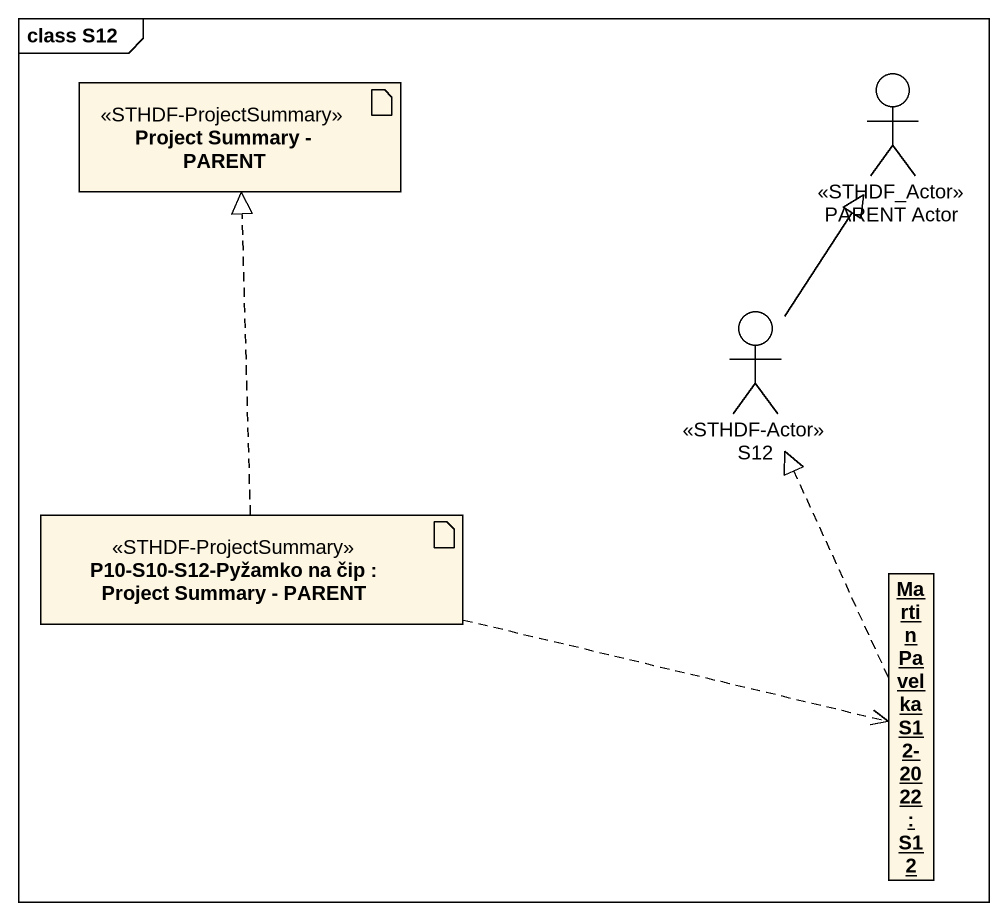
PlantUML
@startuml
mainframe class S12
allowmixing
hide circle
hide empty members
artifact "Project Summary - PARENT" as Project_Summary_PARENT <<STHDF-ProjectSummary>>
actor "PARENT Actor" as PARENT_Actor <<STHDF_Actor>>
actor S12 <<STHDF-Actor>>
artifact "P10-S10-S12-Pyžamko na čip : Project Summary - PARENT" as P10_S10_S12_Pyžamko_na_čip <<STHDF-ProjectSummary>>
object "Martin Pavelka S12-2022 : S12" as Martin_Pavelka_S12_2022
S12 -up-|> PARENT_Actor
P10_S10_S12_Pyžamko_na_čip .up.|> Project_Summary_PARENT
P10_S10_S12_Pyžamko_na_čip .right.> Martin_Pavelka_S12_2022
Martin_Pavelka_S12_2022 .up.|> S12
@enduml
